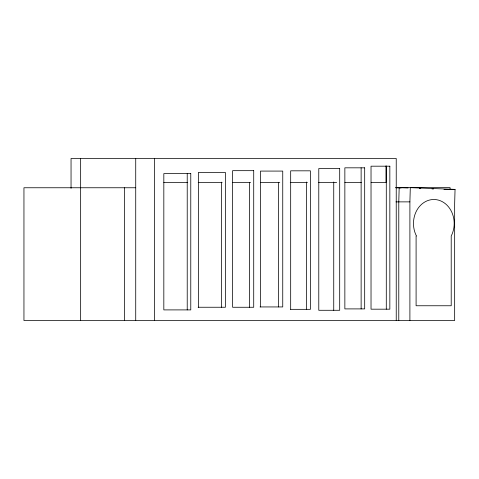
<?xml version="1.0" encoding="UTF-8"?>
<svg xmlns="http://www.w3.org/2000/svg" width="479" height="479" viewBox="0 0 479 479"><rect width="100%" height="100%" fill="white"/><g stroke="black" fill="none" stroke-linecap="round" stroke-linejoin="round"><path stroke-width="0.72" d="M409.898 320.523L409.898 201.875L410.293 187.648L455.05 189.379L454.655 203.605L454.655 320.523L23.95 320.523L23.95 187.756L135.725 187.756M163.806 182.535L187.75 182.535M198.228 182.535L222.172 182.535M232.644 182.535L250.607 182.535M260.331 182.535L279.79 182.535M290.262 182.535L307.476 182.535M318.697 182.535L336.659 182.535M344.892 182.535L361.352 182.535M371.081 182.535L386.044 182.535L386.044 165.77M395.648 187.648L450.074 187.648L450.074 189.139M443.931 189.379L455.05 189.379M395.959 201.875L409.898 201.875M260.013 306.937L282.742 306.937L282.742 171.081L260.456 171.081L260.456 306.937M198.132 307.249L225.399 307.249L225.399 172.458L198.36 172.458L198.36 307.249M290.502 309.338L310.41 309.338L310.41 170.823L290.675 170.823L290.675 309.338M408.126 187.996L399.175 187.648L398.779 201.875L398.779 320.523M419.317 188.427L420.807 188.487M431.998 188.918L433.489 188.977M395.852 187.792L401.073 187.996M416.095 236.015L416.095 305.758L451.212 305.758L451.212 236.015A24.01 20.358 -90 0 0 447.051 205.24A24.01 20.358 -90 0 0 420.622 205.24A24.01 20.358 -90 0 0 416.455 236.015M396.235 320.523L396.235 158.477L71.048 158.477L71.048 188.349M386.29 166.189L386.29 309.183M361.13 167.824L361.13 308.901M333.737 181.996L333.737 310.284M306.578 181.99L306.578 309.338M278.586 182.277L278.586 306.937M249.451 182.613L249.451 307.267M221.514 182.14L221.514 307.249M187.223 173.614L187.223 309.901M154.543 158.477L154.543 320.523M135.725 158.477L135.725 320.523M124.558 187.756L124.558 320.523M80.646 158.477L80.646 320.523M389.84 166.189L371.027 166.189L371.027 309.183L389.84 309.183L389.84 166.189M364.681 167.824L344.856 167.824L344.856 308.901L364.681 308.901L364.681 167.824M339.695 168.572L318.78 168.572L318.78 310.284L339.695 310.284L339.695 168.572M253.714 170.668L232.614 170.668L232.614 307.267L253.714 307.267L253.714 170.668M190.774 173.614L163.824 173.614L163.824 309.901L190.774 309.901L190.774 173.614"/></g></svg>
